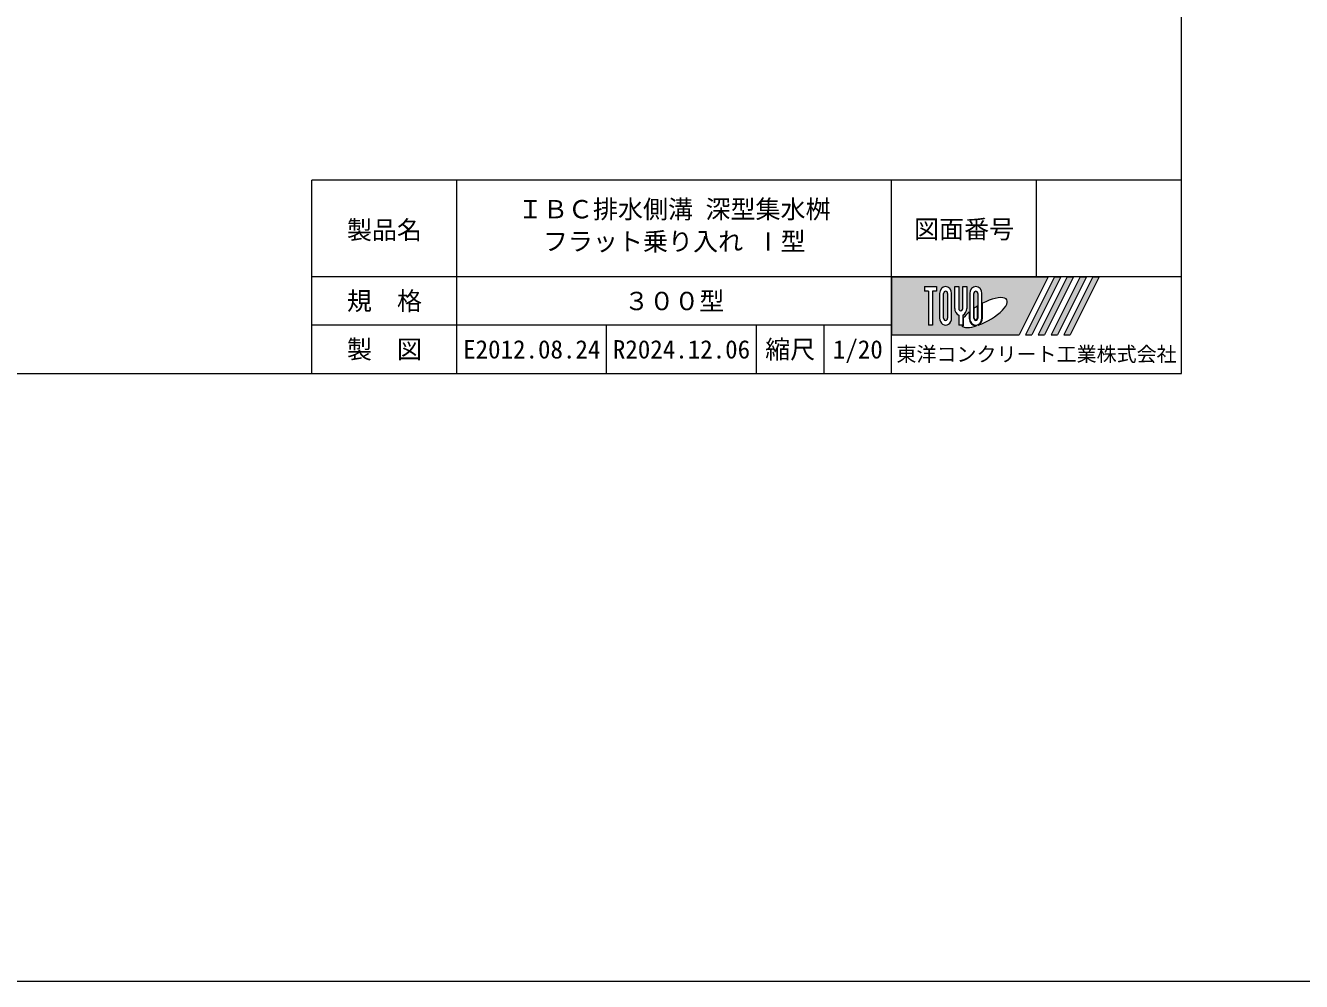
# Model space of a CAD drawing. Units: millimetres, scale not verified. Extents: x 50430 to 75195, y 72432 to 91573.
# Drawn here: x 57205 to 60976, y 72432 to 75255 of the extents above; entities that cross this region are included whole.
import ezdxf
from ezdxf.enums import TextEntityAlignment as Align

# ---------------------------------------------------------------- set-up
doc = ezdxf.new("R2010")
doc.units = ezdxf.units.MM
doc.header["$LTSCALE"] = 25
doc.layers.add('0_2', color=7, linetype='Continuous', lineweight=20)
doc.layers.add('枠', color=5, linetype='Continuous', lineweight=20)
doc.styles.add('ＭＳ ゴシック', font='')
doc.styles.get('ＭＳ ゴシック').set_extended_font_data('MS Gothic')

msp = doc.modelspace()

# ---------------------------------------------------------------- hatches: boundary and pattern name
at = {"layer": '枠'}
h = msp.add_hatch(color=7, dxfattribs=at)
h.paths.add_polyline_path([(59764.66, 74513.01), (59764.66, 74341.71), (60141.52, 74341.71), (60227.17, 74513.01)])
edge = h.paths.add_edge_path(flags=16)
edge.add_ellipse((60038.28, 74407.56), major_axis=(67.12, 37.57), ratio=0.3471473, start_angle=-144.31122, end_angle=72.1899, ccw=False)
edge.add_ellipse((60013.43, 74391.34), major_axis=(0, 22.84), ratio=0.8463542, start_angle=-160.70346, end_angle=-90)
edge.add_line((60032.76, 74391.34), (60032.76, 74434.88))
edge = h.paths.add_edge_path(flags=16)
edge.add_ellipse((60013.43, 74463.38), major_axis=(0, 21.08), ratio=0.8463542, start_angle=-90, end_angle=90, ccw=False)
edge.add_line((60031.27, 74463.38), (60031.27, 74391.34))
edge.add_ellipse((60013.43, 74391.34), major_axis=(0, 21.08), ratio=0.8463542, start_angle=90, end_angle=-90, ccw=False)
edge.add_line((59995.59, 74391.34), (59995.59, 74463.38))
edge = h.paths.add_edge_path(flags=16)
edge.add_line((60019.38, 74463.38), (60019.38, 74391.34))
edge.add_ellipse((60013.43, 74391.34), major_axis=(0, 7.03), ratio=0.8463543, start_angle=90, end_angle=-90, ccw=False)
edge.add_line((60007.48, 74391.34), (60007.48, 74463.38))
edge.add_ellipse((60013.43, 74463.38), major_axis=(0, 7.03), ratio=0.8463543, start_angle=-90, end_angle=90, ccw=False)
edge = h.paths.add_edge_path(flags=16)
edge.add_line((60017.89, 74426.56), (60017.89, 74391.34))
edge.add_ellipse((60013.43, 74391.34), major_axis=(0, 5.27), ratio=0.8463541, start_angle=90, end_angle=-90, ccw=False)
edge.add_line((60008.97, 74391.34), (60008.97, 74420.79))
edge.add_ellipse((60038.28, 74407.56), major_axis=(67.12, 37.57), ratio=0.3471473, start_angle=107.79174, end_angle=126.47132, ccw=False)
edge = h.paths.add_edge_path(flags=16)
edge.add_line((59986.66, 74484.46), (59986.66, 74419.89))
edge.add_ellipse((59968.82, 74419.89), major_axis=(0, 21.08), ratio=0.8463542, start_angle=-163.34117, end_angle=-90, ccw=False)
edge.add_line((59974.77, 74400.02), (59974.77, 74370.26))
edge.add_line((59974.77, 74370.26), (59962.87, 74370.26))
edge.add_line((59962.87, 74370.26), (59962.87, 74400.02))
edge.add_ellipse((59968.82, 74419.89), major_axis=(0, 21.08), ratio=0.8463542, start_angle=90, end_angle=163.34117, ccw=False)
edge.add_line((59950.98, 74419.89), (59950.98, 74484.46))
edge.add_line((59950.98, 74484.46), (59962.87, 74484.46))
edge.add_line((59962.87, 74484.46), (59962.87, 74419.89))
edge.add_ellipse((59968.82, 74419.89), major_axis=(0, 7.03), ratio=0.8463543, start_angle=90, end_angle=-90)
edge.add_line((59974.77, 74419.89), (59974.77, 74484.46))
edge.add_line((59974.77, 74484.46), (59986.66, 74484.46))
edge = h.paths.add_edge_path(flags=16)
edge.add_line((59994.1, 74409.53), (59994.1, 74391.34))
edge.add_ellipse((60013.43, 74391.34), major_axis=(0, 22.84), ratio=0.8463542, start_angle=90, end_angle=-171.54427)
edge.add_ellipse((60038.28, 74407.56), major_axis=(67.12, 37.57), ratio=0.3471473, start_angle=-178.64954, end_angle=-148.29244, ccw=False)
edge.add_line((59972.2, 74368.5), (59976.25, 74368.5))
edge.add_line((59976.25, 74368.5), (59976.25, 74390.77))
edge.add_ellipse((60038.28, 74407.56), major_axis=(67.12, 37.57), ratio=0.3471473, start_angle=148.21912, end_angle=165.90812, ccw=False)
edge = h.paths.add_edge_path(flags=16)
edge.add_ellipse((59924.21, 74463.38), major_axis=(0, 21.08), ratio=0.8463542, start_angle=-90, end_angle=90, ccw=False)
edge.add_line((59942.05, 74463.38), (59942.05, 74391.34))
edge.add_ellipse((59924.21, 74391.34), major_axis=(0, 21.08), ratio=0.8463542, start_angle=90, end_angle=-90, ccw=False)
edge.add_line((59906.37, 74391.34), (59906.37, 74463.38))
edge = h.paths.add_edge_path(flags=16)
edge.add_line((59930.16, 74463.38), (59930.16, 74391.34))
edge.add_ellipse((59924.21, 74391.34), major_axis=(0, 7.03), ratio=0.8463543, start_angle=90, end_angle=-90, ccw=False)
edge.add_line((59918.26, 74391.34), (59918.26, 74463.38))
edge.add_ellipse((59924.21, 74463.38), major_axis=(0, 7.03), ratio=0.8463543, start_angle=-90, end_angle=90, ccw=False)
h.paths.add_polyline_path([(59897.44, 74484.46), (59897.44, 74470.41), (59885.55, 74470.41), (59885.55, 74370.26), (59873.65, 74370.26), (59873.65, 74470.41), (59861.76, 74470.41), (59861.76, 74484.46)], flags=16)
for points in [[(60160.36, 74341.71), (60179.21, 74341.71), (60264.86, 74513.01), (60246.01, 74513.01)], [(60302.54, 74513.01), (60283.7, 74513.01), (60198.05, 74341.71), (60216.89, 74341.71)], [(60340.23, 74513.01), (60321.39, 74513.01), (60235.74, 74341.71), (60254.58, 74341.71)], [(60377.91, 74513.01), (60359.07, 74513.01), (60273.42, 74341.71), (60292.26, 74341.71)]]:
    msp.add_hatch(color=7, dxfattribs=at).paths.add_polyline_path(points)

# ---------------------------------------------------------------- linework, layer by layer
for p, q in [((60621.16, 74227.51), (60621.16, 79741.8)), ((60621.16, 74798.51), (58051.66, 74798.51)), ((58051.66, 74227.51), (58051.66, 74798.51)), ((58479.91, 74227.51), (58479.91, 74798.51)), ((59764.66, 74227.51), (59764.66, 74798.51)), ((60192.91, 74513.01), (60192.91, 74798.51)), ((60621.16, 74513.01), (58051.66, 74513.01)), ((59764.66, 74513.01), (60227.17, 74513.01)), ((59764.66, 74513.01), (59764.66, 74341.71)), ((60227.17, 74513.01), (60141.52, 74341.71)), ((60246.01, 74513.01), (60160.36, 74341.71)), ((60264.86, 74513.01), (60179.21, 74341.71)), ((60283.7, 74513.01), (60198.05, 74341.71)), ((60302.54, 74513.01), (60216.89, 74341.71)), ((60321.39, 74513.01), (60235.74, 74341.71)), ((60246.01, 74513.01), (60264.86, 74513.01)), ((60340.23, 74513.01), (60254.58, 74341.71)), ((60359.07, 74513.01), (60273.42, 74341.71)), ((60283.7, 74513.01), (60302.54, 74513.01)), ((60377.91, 74513.01), (60292.26, 74341.71)), ((60321.39, 74513.01), (60340.23, 74513.01)), ((60359.07, 74513.01), (60377.91, 74513.01)), ((59861.76, 74484.46), (59861.76, 74470.41)), ((59861.76, 74484.46), (59897.44, 74484.46)), ((59897.44, 74484.46), (59897.44, 74470.41)), ((59950.98, 74484.46), (59962.87, 74484.46)), ((59950.98, 74419.89), (59950.98, 74484.46)), ((59962.87, 74484.46), (59962.87, 74419.89)), ((59974.77, 74484.46), (59986.66, 74484.46)), ((59974.77, 74419.89), (59974.77, 74484.46)), ((59986.66, 74484.46), (59986.66, 74419.89)), ((59873.65, 74470.41), (59861.76, 74470.41)), ((59873.65, 74470.41), (59873.65, 74370.26)), ((59885.55, 74470.41), (59885.55, 74370.26)), ((59897.44, 74470.41), (59885.55, 74470.41)), ((59906.37, 74463.38), (59906.37, 74391.34)), ((59918.26, 74391.34), (59918.26, 74463.38)), ((59930.16, 74463.38), (59930.16, 74391.34)), ((59942.05, 74391.34), (59942.05, 74463.38)), ((59995.59, 74463.38), (59995.59, 74391.34)), ((60007.48, 74391.34), (60007.48, 74463.38)), ((60019.38, 74463.38), (60019.38, 74391.34)), ((60031.27, 74391.34), (60031.27, 74463.38)), ((60032.76, 74391.34), (60032.76, 74434.88)), ((59962.87, 74400.02), (59962.87, 74370.26)), ((59974.77, 74400.02), (59974.77, 74370.26)), ((59994.1, 74409.53), (59994.1, 74391.34)), ((60008.97, 74391.34), (60008.97, 74420.79)), ((60017.89, 74426.56), (60017.89, 74391.34)), ((59764.66, 74370.26), (58051.66, 74370.26)), ((58922.44, 74227.51), (58922.44, 74370.26)), ((59364.96, 74227.51), (59364.96, 74370.26)), ((59564.81, 74227.51), (59564.81, 74370.26)), ((59885.55, 74370.26), (59873.65, 74370.26)), ((59974.77, 74370.26), (59962.87, 74370.26)), ((59972.2, 74368.5), (59976.25, 74368.5)), ((59976.25, 74390.77), (59976.25, 74368.5)), ((59764.66, 74341.71), (60141.52, 74341.71)), ((60160.36, 74341.71), (60179.21, 74341.71)), ((60198.05, 74341.71), (60216.89, 74341.71)), ((60235.74, 74341.71), (60254.58, 74341.71)), ((60273.42, 74341.71), (60292.26, 74341.71)), ((52621.16, 74227.51), (60621.16, 74227.51)), ((75194.99, 72431.67), (50429.88, 72431.67))]:
    msp.add_line(p, q, dxfattribs=at)
at = {"layer": '枠', "lineweight": 5}
for centre, major_axis, ratio, start_param, end_param in [((59924.21, 74463.38), (0, 21.08), 0.846354, 4.712389, 7.8539816), ((60013.43, 74463.38), (0, 21.08), 0.846354, 4.712389, 7.8539816), ((59924.21, 74463.38), (0, 7.03), 0.846354, 4.712389, 7.8539816), ((60013.43, 74463.38), (0, 7.03), 0.846354, 4.712389, 7.8539816), ((60038.28, 74407.56), (67.12, 37.57), 0.347147, 4.2621853, 7.7429163), ((59968.82, 74419.89), (0, 21.08), 0.846354, 1.5707963, 2.8017557), ((59968.82, 74419.89), (0, 7.03), 0.846354, 1.5707963, 4.712389), ((59968.82, 74419.89), (0, 21.08), 0.846354, 3.4814296, 4.712389), ((60038.28, 74407.56), (67.12, 37.57), 0.347147, 2.0815197, 2.5155126), ((60038.28, 74407.56), (67.12, 37.57), 0.347147, 1.6817405, 1.8219833), ((59924.21, 74391.34), (0, 21.08), 0.846354, 1.5707963, 4.712389), ((59924.21, 74391.34), (0, 7.03), 0.846354, 1.5707963, 4.712389), ((60038.28, 74407.56), (67.12, 37.57), 0.347147, 3.2093975, 4.2004451), ((60013.43, 74391.34), (0, 22.84), 0.846354, 1.5707963, 3.3154679), ((60013.43, 74391.34), (0, 21.08), 0.846354, 1.5707963, 4.712389), ((60013.43, 74391.34), (0, 7.03), 0.846354, 1.5707963, 4.712389), ((60013.43, 74391.34), (0, 5.27), 0.846354, 1.5707963, 4.712389), ((60013.43, 74391.34), (0, 22.84), 0.846354, 3.5338438, 4.712389)]:
    msp.add_ellipse(centre, major_axis=major_axis, ratio=ratio, start_param=start_param, end_param=end_param, dxfattribs=at)

# ---------------------------------------------------------------- texts
at = {"layer": '0_2', "style": 'ＭＳ ゴシック'}
for s, p in [('ＩＢＣ排水側溝 深型集水桝', (58660.13, 74739.92)), ('フラット乗り入れ Ⅰ型', (58734.08, 74644.76))]:
    msp.add_text(s, height=54.21, dxfattribs=at).set_placement(p, align=Align.TOP_LEFT)
for s, height, p in [('製品名', 54.21, (58265.79, 74651.5)), ('図面番号', 54.21, (59978.79, 74653.89)), ('規\u3000格', 54.21, (58265.79, 74441.64)), ('３００型', 54.21, (59122.29, 74441.64)), ('製\u3000図', 54.21, (58265.79, 74298.89)), ('E2012.08.24', 54.21, (58701.17, 74298.89)), ('R2024.12.06', 54.21, (59143.7, 74298.89)), ('縮尺', 54.21, (59464.89, 74298.89)), ('1/20', 54.21, (59664.74, 74298.89)), ('東洋コンクリート工業株式会社', 43.37, (60192.91, 74284.61))]:
    msp.add_text(s, height=height, dxfattribs=at).set_placement(p, align=Align.MIDDLE_CENTER)

doc.saveas('drawing.dxf')
